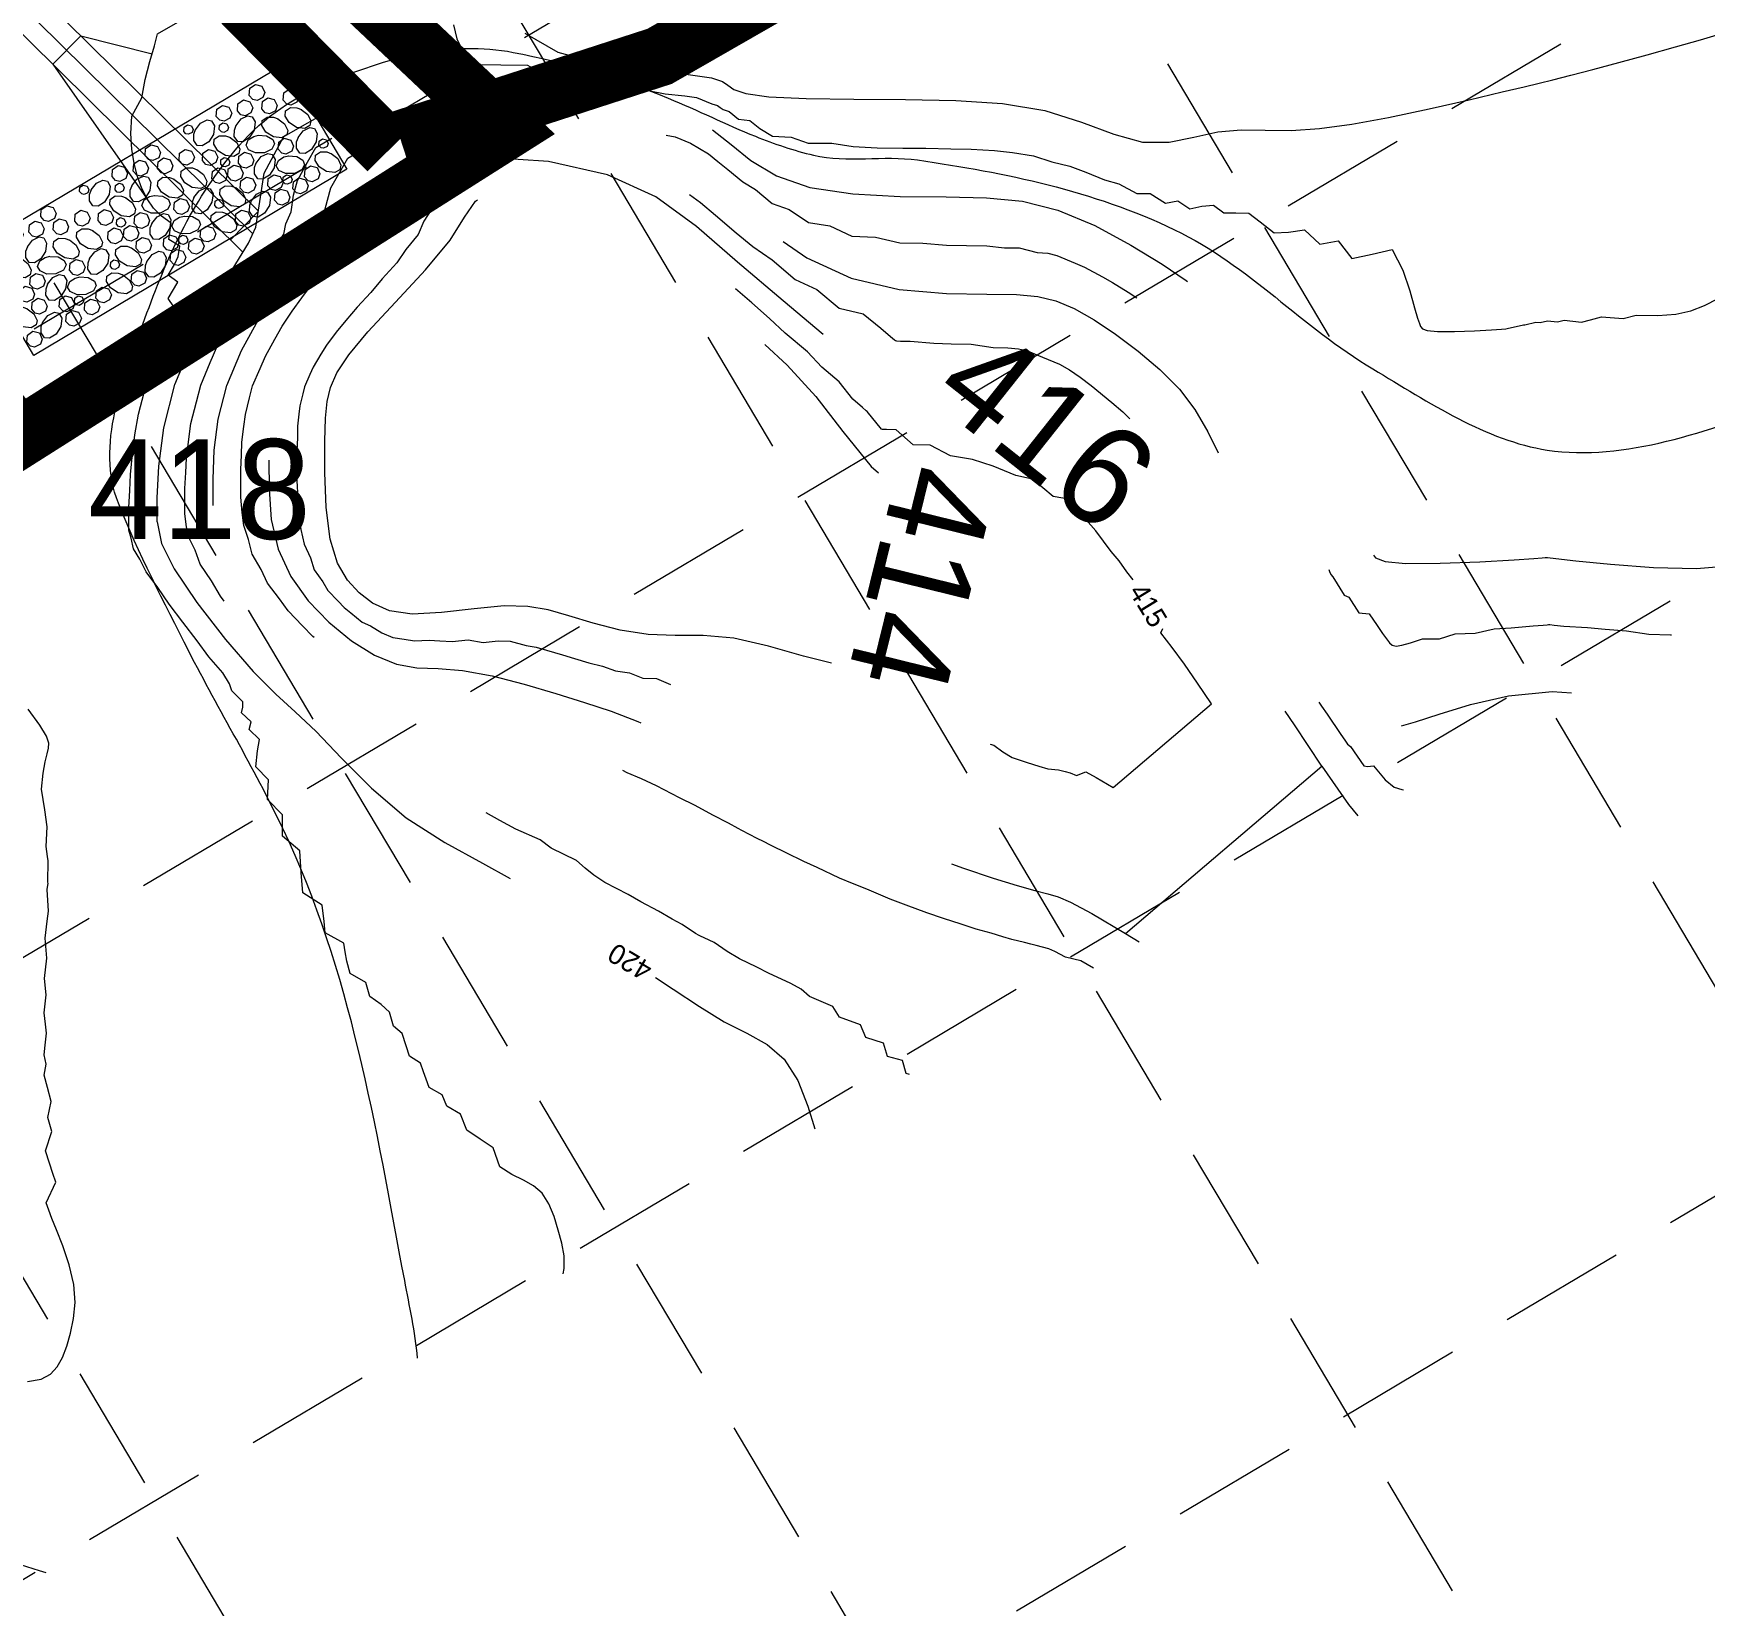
# Model space of a CAD drawing. Header units: inches. Extents: x 2527773 to 2531821, y 6906669 to 6910268.
# Drawn here: x 2529845.4 to 2530012.8, y 6907621.8 to 6907779.3 of the extents above; entities that cross this region are included whole.
import ezdxf
from ezdxf.enums import TextEntityAlignment as Align

# ---------------------------------------------------------------- set-up
doc = ezdxf.new("R2010")
doc.units = ezdxf.units.IN
doc.header["$MEASUREMENT"] = 0
for name, pattern in [('DASHED', [0.2286, 0.1524, -0.0762]), ('DGN Style 2', [85.538802, 51.323281, -34.215521]), ('DGN Style 7', [171.077604, 76.984922, -34.215521, 25.661641, -34.215521]), ('HIDDEN', [0.009525, 0.00635, -0.003175])]:
    doc.linetypes.add(name, pattern=pattern)
for name, color, linetype, lineweight in [('CE-GRADE-25128 - CE-GRAD-CHAN-FLOW', 93, 'Continuous', 30), ('CE-GRADE-25128 - CE-GRAD-CONT-MAJR-LINE', 1, 'Continuous', 80), ('CE-GRADE-25128 - CE-GRAD-CONT-MINR-LINE', 40, 'Continuous', 53), ('Level 55', 7, 'Continuous', 0), ('Level 8', 7, 'Continuous', 0), ('SV-topo-25128(old) - SV-TOPO-CONT-MAJR-LINE', 253, 'DGN Style 2', 0), ('SV-topo-25128(old) - SV-TOPO-CONT-MINR-LINE', 253, 'DGN Style 2', 0)]:
    doc.layers.add(name, color=color, linetype=linetype, lineweight=lineweight)
for name, color, linetype in [('GRID', 254, 'HIDDEN'), ('LIMITS OF DISTURBANCE', 1, 'HIDDEN'), ('SILT FENCE', 200, 'Continuous')]:
    doc.layers.add(name, color=color, linetype=linetype)
doc.styles.add('Style-WORKING', font='WORKING.shx')
doc.linetypes.add('GC 100 Yr Fp', pattern='A,1,-0.6,["100-YR FP",Style-WORKING,S=0.1,R=0,X=-0.4043,Y=-0.05],-0.6,4', length=6.2)

# ---------------------------------------------------------------- blocks, each defined once
blk = doc.blocks.new('GRAVEL_1')
at = {"color": 0, "linetype": 'ByBlock', "lineweight": -2, "flags": 128}
for points in [[(1.8288, 66.672), (3.2814, 68.7384), (5.5998, 68.8698), (7.2108, 67.1994), (6.9786, 64.8576), (5.5458, 63.666), (3.2562, 63.8316), (2.1798, 64.8774), (1.8306, 66.672)], [(22.4388, 64.4616), (24.8598, 67.905), (28.7226, 68.1264), (31.41, 65.34), (31.0212, 61.4376), (28.6344, 59.4522), (24.8184, 59.7294), (23.0238, 61.47), (22.4406, 64.4616)], [(45.0558, 64.9854), (47.475, 68.4288), (51.3396, 68.6484), (54.0252, 65.8638), (53.6364, 61.9614), (51.2496, 59.976), (47.4354, 60.2514), (45.639, 61.992), (45.0576, 64.9854)], [(8.1, 64.0206), (12.627, 65.8152), (16.7868, 65.457), (18.7632, 63.5778), (18.7002, 60.2028), (15.6996, 56.367), (11.0646, 54.0486), (6.6942, 53.973), (4.2354, 55.7208), (4.0014, 59.2002), (5.9976, 62.3142), (8.2836, 64.1376)], [(20.0144, 57.0616), (21.467, 59.1262), (23.7854, 59.2594), (25.3982, 57.5872), (25.1642, 55.2472), (23.7332, 54.0556), (21.4436, 54.2212), (20.3654, 55.2652), (20.0162, 57.0598)], [(34.5192, 60.86), (36.9384, 64.3034), (40.803, 64.523), (43.4904, 61.7384), (43.1016, 57.836), (40.7148, 55.8506), (36.8988, 56.126), (35.1042, 57.8666), (34.521, 60.86)], [(47.3328, 54.6786), (49.752, 58.122), (53.6166, 58.3416), (56.3022, 55.557), (55.9134, 51.6546), (53.5266, 49.6692), (49.7124, 49.9446), (47.9178, 51.6852), (47.3346, 54.6786)], [(2.3652, 46.7154), (4.7862, 50.1588), (8.649, 50.3784), (11.3364, 47.5938), (10.9476, 43.6914), (8.5608, 41.706), (4.7448, 41.9814), (2.9502, 43.7238), (2.367, 46.7154)], [(22.9704, 49.8854), (24.7668, 45.3584), (24.4068, 41.1986), (22.5276, 39.2204), (19.1526, 39.2852), (15.3186, 42.284), (13.0002, 46.9208), (12.9228, 51.2912), (14.6706, 53.75), (18.1518, 53.9822), (21.264, 51.9878), (23.0874, 49.7018)], [(29.497, 53.9612), (34.024, 55.7558), (38.1838, 55.3958), (40.1602, 53.5166), (40.0972, 50.1416), (37.0966, 46.3076), (32.4598, 43.9892), (28.0912, 43.9118), (25.6306, 45.6596), (25.3984, 49.1408), (27.3946, 52.253), (29.6806, 54.0764)], [(52.3692, 44.8704), (54.1638, 40.3434), (53.8038, 36.1836), (51.9246, 34.2072), (48.5496, 34.2702), (44.7156, 37.2708), (42.3972, 41.9076), (42.3198, 46.2762), (44.0676, 48.7368), (47.5488, 48.969), (50.661, 46.9746), (52.4844, 44.6886)], [(60.5646, 52.5708), (62.9838, 56.0124), (66.8484, 56.2338), (69.534, 53.4492), (69.1452, 49.5468), (66.7584, 47.5596), (62.9442, 47.8368), (61.1496, 49.5774), (60.5664, 52.569)], [(10.4144, 39.4616), (11.867, 41.5262), (14.1854, 41.6594), (15.7982, 39.9872), (15.5642, 37.6472), (14.1332, 36.4556), (11.8436, 36.6212), (10.7654, 37.6652), (10.4162, 39.4598)], [(37.6777, 42.5825), (41.683, 39.8098), (43.6899, 36.1504), (43.2236, 33.4621), (40.3805, 31.6424), (35.5245, 32.0113), (31.025, 34.5843), (28.5373, 38.1763), (28.6267, 41.1931), (31.3944, 43.3174), (35.0902, 43.3843), (37.8754, 42.4936)], [(66.717, 42.6744), (68.5116, 38.1474), (68.1534, 33.9876), (66.2742, 32.0112), (62.8992, 32.0742), (59.0634, 35.0748), (56.7468, 39.7116), (56.6694, 44.0802), (58.4172, 46.5408), (61.8966, 46.773), (65.0106, 44.7786), (66.834, 42.4926)], [(1.6884, 34.7616), (4.1076, 38.2032), (7.9722, 38.4246), (10.6578, 35.64), (10.269, 31.7358), (7.8822, 29.7504), (4.0662, 30.0276), (2.2716, 31.7682), (1.6902, 34.7598)], [(10.3142, 31.3434), (12.7352, 34.785), (16.598, 35.0064), (19.2854, 32.2218), (18.8966, 28.3176), (16.5098, 26.3322), (12.6938, 26.6094), (10.8992, 28.35), (10.316, 31.3416)], [(19.4848, 34.5536), (21.9058, 37.997), (25.7686, 38.2184), (28.456, 35.432), (28.0672, 31.5296), (25.6804, 29.5442), (21.8644, 29.8214), (20.0698, 31.562), (19.4866, 34.5536)], [(28.305, 29.322), (32.832, 31.1166), (36.9918, 30.7566), (38.9682, 28.8774), (38.9052, 25.5024), (35.9046, 21.6684), (31.2678, 19.35), (26.8992, 19.2726), (24.4386, 21.0204), (24.2064, 24.5016), (26.2026, 27.6138), (28.4868, 29.4372)], [(43.405, 29.637), (45.8242, 33.0804), (49.6888, 33.3), (52.3744, 30.5154), (51.9856, 26.613), (49.5988, 24.6276), (45.7846, 24.903), (43.99, 26.6436), (43.4068, 29.6352)], [(56.9, 29.6206), (61.427, 31.4152), (65.5868, 31.057), (67.5632, 29.1778), (67.5002, 25.8028), (64.4996, 21.967), (59.8646, 19.6486), (55.4942, 19.573), (53.0354, 21.3208), (52.8014, 24.8002), (54.7976, 27.9142), (57.0836, 29.7376)], [(10.9332, 23.202), (12.7296, 18.675), (12.3696, 14.5152), (10.4904, 12.5388), (7.1154, 12.6018), (3.2796, 15.6024), (0.963, 20.2374), (0.8856, 24.6078), (2.6334, 27.0666), (6.1146, 27.3006), (9.2268, 25.3044), (11.0502, 23.0184)], [(12.9906, 21.616), (15.4116, 25.0594), (19.2762, 25.279), (21.9618, 22.4944), (21.573, 18.592), (19.1862, 16.6066), (15.3702, 16.882), (13.5756, 18.6226), (12.9924, 21.616)], [(46.4777, 23.3825), (50.483, 20.6098), (52.4899, 16.9504), (52.0236, 14.2621), (49.1805, 12.4424), (44.3245, 12.8113), (39.825, 15.3843), (37.3373, 18.9763), (37.4267, 21.9931), (40.1944, 24.1174), (43.8902, 24.1843), (46.6754, 23.2936)], [(64.8144, 19.4616), (66.267, 21.5262), (68.5854, 21.6594), (70.1982, 19.9872), (69.9642, 17.6472), (68.5332, 16.4556), (66.2436, 16.6212), (65.1654, 17.6652), (64.8162, 19.4598)], [(0.7254, 6.7032), (3.1464, 10.1466), (7.011, 10.3662), (9.6966, 7.5816), (9.3078, 3.6792), (6.921, 1.6938), (3.105, 1.9692), (1.3104, 3.7098), (0.729, 6.7032)], [(14.6826, 12.0114), (19.2114, 13.806), (23.3694, 13.446), (25.3458, 11.5668), (25.2828, 8.1918), (22.2822, 4.3578), (17.6472, 2.0394), (13.2768, 1.962), (10.818, 3.7098), (10.584, 7.191), (12.5802, 10.3032), (14.8662, 12.1266)], [(27.3328, 14.6786), (29.752, 18.122), (33.6166, 18.3416), (36.3022, 15.557), (35.9134, 11.6546), (33.5266, 9.6692), (29.7124, 9.9446), (27.9178, 11.6852), (27.3346, 14.6786)], [(36.2288, 12.272), (37.6814, 14.3384), (39.9998, 14.4698), (41.6108, 12.7994), (41.3786, 10.4576), (39.9458, 9.266), (37.6562, 9.4316), (36.5798, 10.4774), (36.2306, 12.272)], [(48.2814, 8.0928), (50.7006, 11.5362), (54.5652, 11.7576), (57.2526, 8.9712), (56.8638, 5.0688), (54.4752, 3.0834), (50.661, 3.3606), (48.8664, 5.1012), (48.2832, 8.0928)], [(68.472, 11.781), (70.2684, 7.254), (69.9084, 3.0942), (68.0292, 1.1178), (64.6542, 1.1808), (60.8184, 4.1814), (58.5018, 8.8182), (58.4244, 13.1868), (60.1722, 15.6474), (63.6534, 15.8796), (66.7656, 13.8852), (68.589, 11.5992)], [(26.4078, 5.427), (28.8288, 8.8686), (32.6934, 9.09), (35.379, 6.3054), (34.9902, 2.4012), (32.6034, 0.4158), (28.7874, 0.693), (26.9928, 2.4336), (26.4114, 5.4252)], [(38.8944, 5.5692), (41.3154, 9.0108), (45.18, 9.2322), (47.8656, 6.4476), (47.4768, 2.5434), (45.09, 0.558), (41.274, 0.8352), (39.4794, 2.5758), (38.898, 5.5674)]]:
    blk.add_lwpolyline(points, dxfattribs=at)
blk = doc.blocks.new('A$C20855C6A')
at = {"layer": 'Level 55', "color": 1, "flags": 128}
blk.add_lwpolyline([(-6.27, 10.56), (25.09, 29.2), (31.36, 18.64), (0, 0)], close=True, dxfattribs=at)
at = {"layer": 'Level 55', "color": 1, "xscale": 0.1727999998967729, "yscale": 0.1727999998256564, "zscale": 0.0144, "rotation": 30.93680581491987}
for p in [(20.67, 12.39), (10.23, 6.36), (-0.22, 0.26)]:
    blk.add_blockref('GRAVEL_1', p, dxfattribs=at)

msp = doc.modelspace()

# ---------------------------------------------------------------- linework, layer by layer
at = {"layer": 'CE-GRADE-25128 - CE-GRAD-CHAN-FLOW', "color": 5, "linetype": 'DGN Style 7', "lineweight": 0}
msp.add_line((2529867.39, 6907759.22), (2529822.6, 6907803.44), dxfattribs=at)
at = {"layer": 'CE-GRADE-25128 - CE-GRAD-CHAN-FLOW', "color": 5, "lineweight": 0}
for p, q in [((2529867.96, 6907761.47), (2529824.21, 6907804.67)), ((2529866.41, 6907757.37), (2529821, 6907802.22))]:
    msp.add_line(p, q, dxfattribs=at)
at = {"layer": 'CE-GRADE-25128 - CE-GRAD-CONT-MAJR-LINE', "color": 35, "linetype": 'Continuous', "lineweight": 0}
msp.add_line((2529867.96, 6907761.47), (2529865.15, 6907758.62), dxfattribs=at)
at = {"layer": 'CE-GRADE-25128 - CE-GRAD-CONT-MINR-LINE', "color": 35, "linetype": 'Continuous', "lineweight": 0}
for p, q in [((2529850.17, 6907779.04), (2529847.36, 6907776.19)), ((2529850.17, 6907779.04), (2529857.31, 6907777.25)), ((2529847.36, 6907776.19), (2529856.76, 6907762.8))]:
    msp.add_line(p, q, dxfattribs=at)
at = {"layer": 'GRID', "color": 252, "linetype": 'HIDDEN', "lineweight": 0, "ltscale": 2000}
for p, q in [((2529093.32, 6909234.01), (2530050.43, 6907622.29)), ((2529047.28, 6909206.66), (2530004.39, 6907594.94)), ((2529001.24, 6909179.32), (2529958.35, 6907567.6)), ((2528955.19, 6909151.98), (2529912.3, 6907540.26)), ((2528698.92, 6907068.82), (2531553.61, 6908764.06)), ((2528726.27, 6907022.78), (2531580.95, 6908718.02)), ((2528753.61, 6906976.74), (2531608.3, 6908671.98)), ((2528780.95, 6906930.69), (2531635.64, 6908625.93))]:
    msp.add_line(p, q, dxfattribs=at)
at = {"layer": 'Level 8', "color": 192, "linetype": 'GC 100 Yr Fp', "lineweight": 0, "ltscale": 200}
for points in [[(2529874.59, 6907774.19), (2529880.8, 6907776.94), (2529887.32, 6907778.58), (2529893.48, 6907777.39)], [(2529893.48, 6907777.39), (2529898.68, 6907776.38), (2529903.92, 6907774.86), (2529908.99, 6907772.81)], [(2529865.48, 6907767.42), (2529868.07, 6907770.55), (2529870.91, 6907772.57), (2529874.59, 6907774.19)], [(2529908.99, 6907772.81), (2529911.98, 6907771.6), (2529914.77, 6907770.17), (2529917.74, 6907768.98)], [(2529917.74, 6907768.98), (2529919.65, 6907768.22), (2529921.57, 6907767.56), (2529923.57, 6907767.09)], [(2529856.59, 6907750.72), (2529858.79, 6907756.81), (2529861.17, 6907762.22), (2529865.48, 6907767.42)], [(2529923.57, 6907767.09), (2529926.96, 6907766.29), (2529930.54, 6907767.11), (2529933.99, 6907766.61)], [(2529933.99, 6907766.61), (2529942.79, 6907765.32), (2529951.51, 6907763.58), (2529959.73, 6907759.62)], [(2529959.73, 6907759.62), (2529967.21, 6907756.03), (2529972.49, 6907749.91), (2529979.59, 6907745.69)], [(2529853.93, 6907732.25), (2529851.64, 6907737.95), (2529854.41, 6907744.72), (2529856.59, 6907750.72)], [(2529979.59, 6907745.69), (2529985.22, 6907742.32), (2529990.95, 6907738.5), (2529997.07, 6907737.56)], [(2529997.07, 6907737.56), (2530004.8, 6907736.38), (2530013.21, 6907739.51), (2530020.97, 6907742.29)], [(2529860.98, 6907717.42), (2529858.47, 6907722.31), (2529855.94, 6907727.24), (2529853.93, 6907732.25)], [(2529870.4, 6907699.66), (2529867.48, 6907705.78), (2529864.05, 6907711.44), (2529860.98, 6907717.42)], [(2529882.61, 6907654.39), (2529879.72, 6907669.78), (2529877.23, 6907685.38), (2529870.4, 6907699.66)], [(2529883.89, 6907646.63), (2529883.67, 6907649.23), (2529883.09, 6907651.86), (2529882.61, 6907654.39)], [(2529827.9, 6907624.24), (2529833.1, 6907628.92), (2529839.75, 6907627.39), (2529846.65, 6907625.16)]]:
    msp.add_open_spline(points, degree=3, dxfattribs=at)
at = {"layer": 'LIMITS OF DISTURBANCE', "linetype": 'DASHED', "lineweight": 0, "ltscale": 200, "const_width": 6}
msp.add_lwpolyline([(2528332.36, 6908651.37), (2528888.03, 6907674.77), (2529627.31, 6908111.38), (2529767.82, 6907853.31), (2529803.13, 6907790.91), (2529843.97, 6907738.74), (2529892.79, 6907769.68), (2529843.96, 6907815.74), (2529662.39, 6908147.63), (2529567.23, 6908242.62), (2530796.16, 6908963.31), (2530836.37, 6908955.22), (2530841.61, 6908987.33), (2530829.91, 6909020.6), (2530361.77, 6909809.42, 0.353669), (2530319.01, 6909816.02), (2528338.87, 6908654.84)], format="xyb", close=True, dxfattribs=at)
at = {"layer": 'SILT FENCE', "linetype": 'Continuous', "lineweight": 0, "const_width": 6}
for points in [[(2529882.22, 6907768.58), (2529908.15, 6907776.99), (2530566.24, 6908154.51), (2530589.62, 6908116.25), (2530949.89, 6908333.06)], [(2528893.38, 6907685.5), (2529659.41, 6908138.58), (2529838.5, 6907810.65), (2529881.01, 6907767.58)]]:
    msp.add_lwpolyline(points, dxfattribs=at)
at = {"layer": 'SV-topo-25128(old) - SV-TOPO-CONT-MAJR-LINE', "color": 5, "lineweight": 0, "flags": 128}
for points in [[(2529857.8, 6907730.36), (2529857.8, 6907732.77), (2529857.97, 6907735.94), (2529858.47, 6907739.79), (2529859.6, 6907744.12), (2529861.49, 6907748.66), (2529863.71, 6907752.88), (2529865.69, 6907756.2), (2529866.98, 6907758.29), (2529867.69, 6907759.89), (2529868.05, 6907762.01), (2529868.53, 6907765.3), (2529870.5, 6907768.95), (2529875.54, 6907771.83), (2529884.5, 6907773.05), (2529895.15, 6907772.92), (2529904.51, 6907772.05), (2529910.35, 6907770.92), (2529913.44, 6907769.64), (2529915.32, 6907768.17), (2529917.3, 6907766.57), (2529919.84, 6907765.04), (2529923.2, 6907763.86), (2529927.49, 6907763.21), (2529932.25, 6907762.97), (2529936.86, 6907762.91), (2529940.88, 6907762.83), (2529944.49, 6907762.48), (2529948.04, 6907761.59), (2529951.75, 6907760.04), (2529955.36, 6907758.09), (2529958.49, 6907756.17), (2529960.89, 6907754.55), (2529962.95, 6907753.03), (2529965.21, 6907751.28), (2529968.02, 6907749.02), (2529971.06, 6907746.16), (2529973.83, 6907742.62), (2529975.91, 6907738.49), (2529977.35, 6907734.38), (2529978.29, 6907731.01), (2529978.88, 6907728.92), (2529979.25, 6907727.83), (2529979.51, 6907727.24), (2529979.87, 6907726.78), (2529980.81, 6907726.4), (2529982.87, 6907726.2), (2529986.32, 6907726.22), (2529990.32, 6907726.37), (2529993.74, 6907726.56), (2529995.73, 6907726.69), (2529996.57, 6907726.77), (2529996.84, 6907726.8), (2529997.1, 6907726.79), (2529997.93, 6907726.7), (2529999.92, 6907726.48), (2530003.39, 6907726.13), (2530007.71, 6907725.8), (2530012.02, 6907725.7), (2530015.63, 6907725.99), (2530018.65, 6907726.68), (2530021.39, 6907727.75), (2530024.1, 6907729.13), (2530026.7, 6907730.54), (2530029.07, 6907731.64), (2530031.16, 6907732.22), (2530032.8, 6907732.46)], [(2529955.59, 6907724.55), (2529954.96, 6907725.37), (2529954.18, 6907726.47), (2529953.37, 6907727.4), (2529951.86, 6907729.46), (2529951.35, 6907730.04), (2529951.09, 6907730.33), (2529950.95, 6907730.45), (2529949.19, 6907732.57), (2529949.01, 6907732.64), (2529948.55, 6907732.73), (2529947.56, 6907732.92), (2529945.51, 6907734.63), (2529943.82, 6907735.01), (2529941.55, 6907735.95), (2529939.48, 6907736.62), (2529937.29, 6907736.97), (2529935.26, 6907738.04), (2529933.54, 6907738.09), (2529931.85, 6907739.6), (2529930.88, 6907739.61), (2529930.48, 6907739.63), (2529930.37, 6907739.66), (2529928.95, 6907741.41), (2529928.85, 6907741.5), (2529928.46, 6907741.83), (2529927.49, 6907742.65), (2529926.14, 6907744.4), (2529924.38, 6907745.85), (2529922.95, 6907747.41), (2529920.72, 6907749.27), (2529919.14, 6907750.74), (2529917.4, 6907752.3), (2529915.12, 6907754.25), (2529913.21, 6907755.98), (2529911.16, 6907757.75), (2529909.12, 6907759.45), (2529907.07, 6907760.93), (2529904.95, 6907762.29), (2529902.54, 6907763.4), (2529900.43, 6907764.18), (2529897.46, 6907764.85), (2529895.58, 6907765.1), (2529892.55, 6907765.3), (2529891.13, 6907765.14), (2529890.32, 6907764.67), (2529887.89, 6907764.36), (2529887.34, 6907763.56), (2529885.95, 6907762.77), (2529885.26, 6907761.62), (2529884.53, 6907760.47), (2529883.96, 6907759.15), (2529882.73, 6907757.66), (2529881.84, 6907756.31), (2529880.34, 6907754.7), (2529879.23, 6907753.35), (2529877.85, 6907751.87), (2529876.71, 6907750.54), (2529875.75, 6907749.38), (2529874.78, 6907748.05), (2529874.2, 6907747.16), (2529873.44, 6907745.86), (2529873.11, 6907745.13), (2529872.57, 6907743.88), (2529872.4, 6907743.18), (2529872.1, 6907741.99), (2529872.02, 6907741.15), (2529871.88, 6907739.95), (2529871.86, 6907738.79), (2529871.81, 6907737.49)], [(2529871.81, 6907737.49), (2529871.81, 6907735.92), (2529871.82, 6907734.48), (2529871.89, 6907732.74), (2529872, 6907731.21), (2529872.2, 6907729.62), (2529872.54, 6907728.13), (2529873.17, 6907726.77), (2529873.53, 6907725.58), (2529874.4, 6907724.36), (2529874.9, 6907723.5), (2529875.94, 6907722.42), (2529876.54, 6907721.79), (2529877.21, 6907721.26), (2529878.34, 6907720.34), (2529879.18, 6907719.97), (2529880.32, 6907719.25), (2529881.43, 6907718.79), (2529882.56, 6907718.62), (2529883.59, 6907718.45), (2529885.07, 6907718.52), (2529886.13, 6907718.47), (2529887.35, 6907718.38), (2529888.98, 6907718.57), (2529890.46, 6907718.3), (2529891.97, 6907718.44), (2529893.16, 6907718.42), (2529894.77, 6907718), (2529895.79, 6907717.83), (2529896.82, 6907717.53), (2529898.41, 6907717.07), (2529899.63, 6907716.7), (2529901.06, 6907716.25), (2529902.41, 6907715.91), (2529903.74, 6907715.46), (2529905.14, 6907715.24), (2529906.48, 6907714.73), (2529907.84, 6907714.69), (2529909.26, 6907714.08), (2529910.66, 6907714.08), (2529912.16, 6907713.38), (2529913.7, 6907713.24), (2529915.44, 6907712.84), (2529916.99, 6907712.07), (2529918.74, 6907711.56), (2529920.3, 6907710.75), (2529921.86, 6907710.36), (2529923.39, 6907709.56), (2529924.83, 6907708.83), (2529926.04, 6907708.73), (2529927.36, 6907708.11), (2529928.43, 6907708.35), (2529929.74, 6907707.79), (2529931.15, 6907707.23), (2529932.38, 6907707.77), (2529933.99, 6907707.17), (2529935.56, 6907707.94), (2529937.21, 6907707.36), (2529938.92, 6907708.06), (2529940.46, 6907708.36), (2529941.62, 6907708.01), (2529942.54, 6907707.34), (2529943.46, 6907706.77), (2529944.95, 6907706.27), (2529946.14, 6907705.9), (2529947.04, 6907705.65), (2529948.11, 6907705.54), (2529948.76, 6907705.38), (2529949.27, 6907705.24), (2529949.9, 6907704.97), (2529950.83, 6907705.33), (2529951.89, 6907704.76), (2529953.57, 6907703.77), (2529963.42, 6907712.15), (2529962.04, 6907714.21), (2529960.73, 6907716.11), (2529959.5, 6907717.79), (2529958.34, 6907719.27), (2529958.57, 6907719.68)], [(2529857.8, 6907730.36), (2529858.25, 6907728.2), (2529859.51, 6907725.65), (2529861.79, 6907722.28), (2529864.65, 6907718.6), (2529867.43, 6907715.38), (2529869.69, 6907713.11), (2529871.65, 6907711.35), (2529873.73, 6907709.39), (2529876.26, 6907706.74), (2529879.28, 6907703.69), (2529882.77, 6907700.74), (2529886.63, 6907698.25), (2529890.4, 6907696.19), (2529893.58, 6907694.42), (2529895.83, 6907692.8), (2529897.53, 6907691.28), (2529899.27, 6907689.83), (2529901.47, 6907688.41), (2529902.57, 6907687.78)], [(2529907.74, 6907684.74), (2529909.52, 6907683.58), (2529912.13, 6907681.83), (2529914.6, 6907680.31), (2529916.89, 6907679.15), (2529918.93, 6907678.03), (2529920.64, 6907676.56), (2529921.98, 6907674.43), (2529923.01, 6907671.86), (2529923.71, 6907669.58)]]:
    msp.add_lwpolyline(points, dxfattribs=at)
at = {"layer": 'SV-topo-25128(old) - SV-TOPO-CONT-MINR-LINE', "color": 35, "lineweight": 0}
for p, q in [((2529857.85, 6907779.24), (2529860.37, 6907780.68)), ((2529887.5, 6907780.13), (2529887.83, 6907778.76)), ((2529857.54, 6907778.03), (2529857.85, 6907779.24)), ((2529887.83, 6907778.76), (2529888.48, 6907777.4)), ((2529894.65, 6907779.32), (2529897.94, 6907777.42)), ((2530009.91, 6907777.93), (2530012.41, 6907778.65)), ((2530012.41, 6907778.65), (2530014.42, 6907779.25)), ((2529857.09, 6907776.47), (2529857.54, 6907778.03)), ((2529888.48, 6907777.4), (2529889.57, 6907776.18)), ((2529897.94, 6907777.42), (2529902.37, 6907776.22)), ((2530004.24, 6907776.36), (2530007.08, 6907777.14)), ((2530007.08, 6907777.14), (2530009.91, 6907777.93)), ((2529856.62, 6907774.67), (2529857.09, 6907776.47)), ((2529889.57, 6907776.18), (2529894.9, 6907776.12)), ((2529894.9, 6907776.12), (2529896.54, 6907775.17)), ((2529896.54, 6907775.17), (2529898.76, 6907774.57)), ((2529902.37, 6907776.22), (2529907.08, 6907775.57)), ((2529907.08, 6907775.57), (2529911, 6907775.18)), ((2529911, 6907775.18), (2529913.33, 6907774.83)), ((2529913.33, 6907774.83), (2529914.44, 6907774.48)), ((2529997.63, 6907774.64), (2529999.42, 6907775.09)), ((2529999.42, 6907775.09), (2530001.64, 6907775.67)), ((2530001.64, 6907775.67), (2530004.24, 6907776.36)), ((2529856.27, 6907772.82), (2529856.62, 6907774.67)), ((2529898.76, 6907774.57), (2529903.44, 6907774.13)), ((2529903.44, 6907774.13), (2529905.79, 6907773.81)), ((2529905.79, 6907773.81), (2529908.71, 6907773.24)), ((2529908.71, 6907773.24), (2529910.67, 6907773.05)), ((2529914.44, 6907774.48), (2529914.98, 6907774.09)), ((2529914.98, 6907774.09), (2529915.58, 6907773.66)), ((2529915.58, 6907773.66), (2529916.77, 6907773.26)), ((2529916.77, 6907773.26), (2529919.09, 6907772.94)), ((2529989.25, 6907772.64), (2529992.56, 6907773.42)), ((2529992.56, 6907773.42), (2529994.75, 6907773.94)), ((2529994.75, 6907773.94), (2529996.24, 6907774.3)), ((2529996.24, 6907774.3), (2529997.63, 6907774.64)), ((2529855.28, 6907770.99), (2529856.27, 6907772.82)), ((2529910.67, 6907773.05), (2529911.84, 6907772.87)), ((2529911.84, 6907772.87), (2529913.38, 6907772.23)), ((2529913.38, 6907772.23), (2529913.94, 6907772.06)), ((2529913.94, 6907772.06), (2529914.21, 6907771.86)), ((2529914.21, 6907771.86), (2529914.51, 6907771.65)), ((2529914.51, 6907771.65), (2529915.1, 6907771.45)), ((2529919.09, 6907772.94), (2529922.84, 6907772.77)), ((2529922.84, 6907772.77), (2529927.61, 6907772.7)), ((2529927.61, 6907772.7), (2529932.78, 6907772.66)), ((2529932.78, 6907772.66), (2529937.81, 6907772.57)), ((2529937.81, 6907772.57), (2529942.5, 6907772.27)), ((2529942.5, 6907772.27), (2529946.73, 6907771.57)), ((2529946.73, 6907771.57), (2529950.42, 6907770.41)), ((2529981.16, 6907770.85), (2529985.25, 6907771.72)), ((2529985.25, 6907771.72), (2529989.25, 6907772.64)), ((2529855.17, 6907769.27), (2529855.28, 6907770.99)), ((2529915.1, 6907771.45), (2529916.04, 6907770.71)), ((2529916.04, 6907770.71), (2529917.2, 6907770.55)), ((2529917.2, 6907770.55), (2529918.19, 6907769.75)), ((2529950.42, 6907770.41), (2529953.65, 6907769.18)), ((2529974.26, 6907769.77), (2529977.49, 6907770.19)), ((2529977.49, 6907770.19), (2529981.16, 6907770.85)), ((2529855.27, 6907767.69), (2529855.17, 6907769.27)), ((2529918.19, 6907769.75), (2529919.46, 6907768.99)), ((2529919.46, 6907768.99), (2529921.34, 6907768.9)), ((2529921.34, 6907768.9), (2529923.02, 6907768.31)), ((2529923.02, 6907768.31), (2529925.4, 6907768.28)), ((2529925.4, 6907768.28), (2529927.55, 6907767.95)), ((2529953.65, 6907769.18), (2529956.53, 6907768.39)), ((2529956.53, 6907768.39), (2529959.18, 6907768.4)), ((2529959.18, 6907768.4), (2529961.66, 6907768.9)), ((2529961.66, 6907768.9), (2529964.05, 6907769.42)), ((2529964.05, 6907769.42), (2529966.4, 6907769.62)), ((2529966.4, 6907769.62), (2529968.81, 6907769.6)), ((2529968.81, 6907769.6), (2529971.4, 6907769.58)), ((2529971.4, 6907769.58), (2529974.26, 6907769.77)), ((2529855.51, 6907766.25), (2529855.27, 6907767.69)), ((2529927.55, 6907767.95), (2529929.93, 6907767.83)), ((2529929.93, 6907767.83), (2529932.51, 6907767.81)), ((2529932.51, 6907767.81), (2529934.82, 6907767.78)), ((2529934.82, 6907767.78), (2529937.33, 6907767.74)), ((2529937.33, 6907767.74), (2529939.34, 6907767.7)), ((2529939.34, 6907767.7), (2529941.69, 6907767.55)), ((2529941.69, 6907767.55), (2529943.49, 6907767.37)), ((2529943.49, 6907767.37), (2529945.61, 6907767.02)), ((2529945.61, 6907767.02), (2529947.45, 6907766.44)), ((2529947.45, 6907766.44), (2529949.23, 6907766)), ((2529855.84, 6907764.94), (2529855.51, 6907766.25)), ((2529856.27, 6907763.76), (2529855.84, 6907764.94)), ((2529949.23, 6907766), (2529950.84, 6907765.38)), ((2529950.84, 6907765.38), (2529952.7, 6907764.61)), ((2529856.8, 6907762.71), (2529856.27, 6907763.76)), ((2529952.7, 6907764.61), (2529954.14, 6907764.21)), ((2529954.14, 6907764.21), (2529955.94, 6907763.24)), ((2529955.94, 6907763.24), (2529957.27, 6907763.24)), ((2529957.27, 6907763.24), (2529958.83, 6907762.28)), ((2529857.46, 6907761.8), (2529856.8, 6907762.71)), ((2529858.26, 6907761), (2529857.46, 6907761.8)), ((2529958.83, 6907762.28), (2529960.07, 6907762.53)), ((2529960.07, 6907762.53), (2529961.27, 6907761.72)), ((2529961.27, 6907761.72), (2529962.47, 6907761.98)), ((2529962.47, 6907761.98), (2529963.64, 6907762.08)), ((2529963.64, 6907762.08), (2529964.67, 6907761.32)), ((2529859.23, 6907760.29), (2529858.26, 6907761)), ((2529858.99, 6907758.65), (2529859.23, 6907760.29)), ((2529964.67, 6907761.32), (2529965.88, 6907761.31)), ((2529965.88, 6907761.31), (2529967.17, 6907761.3)), ((2529967.17, 6907761.3), (2529968.3, 6907760.43)), ((2529968.3, 6907760.43), (2529969.71, 6907759.3)), ((2529860.09, 6907757.99), (2529858.99, 6907758.65)), ((2529969.71, 6907759.3), (2529971.14, 6907759.39)), ((2529971.14, 6907759.39), (2529972.75, 6907759.6)), ((2529972.75, 6907759.6), (2529974.27, 6907758.17)), ((2529974.27, 6907758.17), (2529976.11, 6907758.5)), ((2529976.11, 6907758.5), (2529977.49, 6907756.73)), ((2529859.55, 6907756.13), (2529859.91, 6907756.93)), ((2529859.91, 6907756.93), (2529860.09, 6907757.99)), ((2529977.49, 6907756.73), (2529979.54, 6907757.17)), ((2529979.54, 6907757.17), (2529981.54, 6907757.63)), ((2529981.54, 6907757.63), (2529982.58, 6907755.56)), ((2529858.91, 6907755.08), (2529859.55, 6907756.13)), ((2529859.9, 6907754.39), (2529858.91, 6907755.08)), ((2529982.58, 6907755.56), (2529983.3, 6907753.51)), ((2529858.91, 6907752.73), (2529859.9, 6907754.39)), ((2529983.3, 6907753.51), (2529983.77, 6907751.82)), ((2529858.39, 6907749.78), (2529859.5, 6907751.89)), ((2529859.5, 6907751.89), (2529858.91, 6907752.73)), ((2529983.77, 6907751.82), (2529984.06, 6907750.78)), ((2530009.93, 6907751.17), (2530011.44, 6907751.52)), ((2530011.44, 6907751.52), (2530012.81, 6907752.05)), ((2530012.81, 6907752.05), (2530014.17, 6907752.74)), ((2529858.37, 6907748.7), (2529858.39, 6907749.78)), ((2529984.06, 6907750.78), (2529984.25, 6907750.23)), ((2529984.25, 6907750.23), (2529984.38, 6907749.94)), ((2529984.38, 6907749.94), (2529984.56, 6907749.71)), ((2529984.56, 6907749.71), (2529985.03, 6907749.52)), ((2529992.49, 6907749.66), (2529992.91, 6907749.7)), ((2529992.91, 6907749.7), (2529993.04, 6907749.72)), ((2529993.04, 6907749.72), (2529994.7, 6907750.11)), ((2529994.7, 6907750.11), (2529994.83, 6907750.1)), ((2529994.83, 6907750.1), (2529995.92, 6907750.36)), ((2529995.92, 6907750.36), (2529996.34, 6907750.32)), ((2529996.34, 6907750.32), (2529997.08, 6907750.5)), ((2529997.08, 6907750.5), (2529998.08, 6907750.39)), ((2529998.08, 6907750.39), (2529998.77, 6907750.56)), ((2529998.77, 6907750.56), (2530000.51, 6907750.38)), ((2530000.51, 6907750.38), (2530001.4, 6907750.61)), ((2530001.4, 6907750.61), (2530002.51, 6907750.9)), ((2530002.51, 6907750.9), (2530004.67, 6907750.73)), ((2530004.67, 6907750.73), (2530005.97, 6907751.08)), ((2530005.97, 6907751.08), (2530008.13, 6907751.03)), ((2530008.13, 6907751.03), (2530009.93, 6907751.17)), ((2529857.42, 6907746.43), (2529858.37, 6907748.7)), ((2529985.03, 6907749.52), (2529986.06, 6907749.42)), ((2529986.06, 6907749.42), (2529987.78, 6907749.43)), ((2529987.78, 6907749.43), (2529989.78, 6907749.5)), ((2529989.78, 6907749.5), (2529991.49, 6907749.6)), ((2529991.49, 6907749.6), (2529992.49, 6907749.66)), ((2529857.01, 6907745.05), (2529857.42, 6907746.43)), ((2529856.5, 6907743.32), (2529857.01, 6907745.05)), ((2529855.94, 6907741.15), (2529856.5, 6907743.32)), ((2529855.59, 6907739.09), (2529855.94, 6907741.15)), ((2529855.34, 6907737.17), (2529855.59, 6907739.09)), ((2529855.16, 6907735.1), (2529855.34, 6907737.17)), ((2529855.08, 6907733.52), (2529855.16, 6907735.1)), ((2529854.99, 6907731.82), (2529855.08, 6907733.52)), ((2529854.99, 6907730.62), (2529854.99, 6907731.82)), ((2529854.99, 6907729.54), (2529854.99, 6907730.62)), ((2529855.22, 6907728.74), (2529854.99, 6907729.54)), ((2529855.44, 6907727.66), (2529855.22, 6907728.74)), ((2529856.09, 6907726.65), (2529855.44, 6907727.66)), ((2529856.72, 6907725.37), (2529856.09, 6907726.65)), ((2529857.88, 6907723.81), (2529856.72, 6907725.37)), ((2529859.02, 6907722.13), (2529857.88, 6907723.81)), ((2529860.4, 6907720.31), (2529859.02, 6907722.13)), ((2529861.83, 6907718.47), (2529860.4, 6907720.31)), ((2529863, 6907716.85), (2529861.83, 6907718.47)), ((2529864.39, 6907715.24), (2529863, 6907716.85)), ((2529865.06, 6907714.15), (2529864.39, 6907715.24)), ((2529865.28, 6907713.46), (2529865.06, 6907714.15)), ((2529866.41, 6907712.33), (2529865.28, 6907713.46)), ((2529846.07, 6907710), (2529844.9, 6907711.62)), ((2529866.25, 6907711.24), (2529866.39, 6907711.81)), ((2529867.23, 6907710.36), (2529866.25, 6907711.24)), ((2529866.39, 6907711.81), (2529866.41, 6907712.33)), ((2529846.74, 6907708.91), (2529846.07, 6907710)), ((2529867.04, 6907709.57), (2529867.23, 6907710.36)), ((2529868.08, 6907708.59), (2529867.04, 6907709.57)), ((2529846.96, 6907708.22), (2529846.74, 6907708.91)), ((2529846.94, 6907707.7), (2529846.96, 6907708.22)), ((2529867.88, 6907707.44), (2529868.08, 6907708.59)), ((2529846.41, 6907705.2), (2529846.61, 6907706.35)), ((2529846.61, 6907706.35), (2529846.8, 6907707.13)), ((2529846.8, 6907707.13), (2529846.94, 6907707.7)), ((2529867.71, 6907705.84), (2529867.88, 6907707.44)), ((2529846.24, 6907703.6), (2529846.41, 6907705.2)), ((2529868.98, 6907704.52), (2529867.71, 6907705.84)), ((2529868.87, 6907702.56), (2529868.98, 6907704.52)), ((2529846.55, 6907701.54), (2529846.24, 6907703.6)), ((2529846.8, 6907699.82), (2529846.55, 6907701.54)), ((2529870.38, 6907701.04), (2529868.87, 6907702.56)), ((2529846.69, 6907697.86), (2529846.8, 6907699.82)), ((2529870.37, 6907698.89), (2529870.38, 6907701.04)), ((2529846.83, 6907696.87), (2529846.69, 6907697.86)), ((2529872.12, 6907697.42), (2529870.37, 6907698.89)), ((2529846.89, 6907696.44), (2529846.83, 6907696.87)), ((2529846.88, 6907694.3), (2529846.89, 6907696.44)), ((2529872.24, 6907695.24), (2529872.12, 6907697.42)), ((2529872.42, 6907693.23), (2529872.24, 6907695.24)), ((2529846.81, 6907693.56), (2529846.87, 6907694)), ((2529846.93, 6907691.38), (2529846.81, 6907693.56)), ((2529846.87, 6907694), (2529846.89, 6907694.15)), ((2529846.89, 6907694.15), (2529846.88, 6907694.3)), ((2529874.35, 6907691.98), (2529872.42, 6907693.23)), ((2529846.8, 6907690.39), (2529846.93, 6907691.38)), ((2529874.53, 6907690.35), (2529874.35, 6907691.98)), ((2529846.59, 6907688.68), (2529846.8, 6907690.39)), ((2529874.65, 6907689.21), (2529874.53, 6907690.35)), ((2529846.77, 6907686.67), (2529846.59, 6907688.68)), ((2529876.53, 6907688.18), (2529874.65, 6907689.21)), ((2529876.64, 6907687.31), (2529876.53, 6907688.18)), ((2529846.52, 6907684.64), (2529846.77, 6907686.67)), ((2529876.83, 6907686.37), (2529876.64, 6907687.31)), ((2529877.14, 6907685.14), (2529876.83, 6907686.37)), ((2529846.7, 6907683.01), (2529846.52, 6907684.64)), ((2529878.73, 6907684.25), (2529877.14, 6907685.14)), ((2529846.5, 6907681.19), (2529846.7, 6907683.01)), ((2529879.12, 6907682.84), (2529878.73, 6907684.25)), ((2529880.24, 6907682.03), (2529879.12, 6907682.84)), ((2529846.62, 6907680.06), (2529846.5, 6907681.19)), ((2529881.09, 6907681.27), (2529880.24, 6907682.03)), ((2529881.5, 6907679.86), (2529881.09, 6907681.27)), ((2529846.73, 6907679.18), (2529846.62, 6907680.06)), ((2529882.37, 6907679.14), (2529881.5, 6907679.86)), ((2529846.5, 6907677.01), (2529846.61, 6907677.95)), ((2529846.61, 6907677.95), (2529846.73, 6907679.18)), ((2529882.75, 6907677.9), (2529882.37, 6907679.14)), ((2529883.09, 6907676.87), (2529882.75, 6907677.9)), ((2529846.69, 6907676.07), (2529846.5, 6907677.01)), ((2529846.51, 6907674.97), (2529846.69, 6907676.07)), ((2529884.19, 6907676.16), (2529883.09, 6907676.87)), ((2529884.49, 6907675.29), (2529884.19, 6907676.16)), ((2529846.82, 6907673.74), (2529846.51, 6907674.97)), ((2529884.76, 6907674.55), (2529884.49, 6907675.29)), ((2529885.07, 6907673.72), (2529884.76, 6907674.55)), ((2529847.21, 6907672.32), (2529846.82, 6907673.74)), ((2529886.37, 6907672.99), (2529885.07, 6907673.72)), ((2529886.82, 6907671.85), (2529886.37, 6907672.99)), ((2529846.85, 6907670.73), (2529847.21, 6907672.32)), ((2529888.19, 6907671.05), (2529886.82, 6907671.85)), ((2529888.82, 6907669.44), (2529888.19, 6907671.05)), ((2529847.26, 6907669.32), (2529846.85, 6907670.73)), ((2529890.17, 6907668.56), (2529888.82, 6907669.44)), ((2529846.64, 6907667.37), (2529847.26, 6907669.32)), ((2529891.48, 6907667.69), (2529890.17, 6907668.56)), ((2529892.13, 6907665.78), (2529891.48, 6907667.69)), ((2529847.02, 6907666.13), (2529846.64, 6907667.37)), ((2529847.36, 6907665.1), (2529847.02, 6907666.13)), ((2529847.66, 6907664.23), (2529847.36, 6907665.1)), ((2529893.36, 6907665.02), (2529892.13, 6907665.78)), ((2529894.51, 6907664.44), (2529893.36, 6907665.02)), ((2529895.53, 6907663.88), (2529894.51, 6907664.44)), ((2529846.69, 6907662.19), (2529847.66, 6907664.23)), ((2529896.38, 6907663.14), (2529895.53, 6907663.88)), ((2529897.05, 6907662.08), (2529896.38, 6907663.14)), ((2529846.96, 6907661.44), (2529846.69, 6907662.19)), ((2529847.28, 6907660.62), (2529846.96, 6907661.44)), ((2529897.57, 6907660.79), (2529897.05, 6907662.08)), ((2529847.73, 6907659.48), (2529847.28, 6907660.62)), ((2529848.35, 6907657.87), (2529847.73, 6907659.48)), ((2529897.99, 6907659.44), (2529897.57, 6907660.79)), ((2529898.35, 6907658.14), (2529897.99, 6907659.44)), ((2529849, 6907655.96), (2529848.35, 6907657.87)), ((2529898.58, 6907656.88), (2529898.35, 6907658.14)), ((2529849.46, 6907654.01), (2529849, 6907655.96)), ((2529898.6, 6907655.59), (2529898.58, 6907656.88)), ((2529898.5, 6907655.05), (2529898.6, 6907655.59)), ((2529849.59, 6907652.2), (2529849.46, 6907654.01)), ((2529849.44, 6907650.58), (2529849.59, 6907652.2)), ((2529849.13, 6907649.13), (2529849.44, 6907650.58)), ((2529848.33, 6907646.7), (2529848.76, 6907647.83)), ((2529848.76, 6907647.83), (2529849.13, 6907649.13)), ((2529847.8, 6907645.76), (2529848.33, 6907646.7)), ((2529844.84, 6907644.27), (2529846.21, 6907644.5)), ((2529846.21, 6907644.5), (2529847.14, 6907645.01)), ((2529847.14, 6907645.01), (2529847.8, 6907645.76))]:
    msp.add_line(p, q, dxfattribs=at)
at = {"layer": 'SV-topo-25128(old) - SV-TOPO-CONT-MINR-LINE', "color": 5, "lineweight": 0, "flags": 128}
for points in [[(2529933.18, 6907675.04), (2529932.85, 6907675.12), (2529932.49, 6907676.42), (2529930.99, 6907676.82), (2529930.57, 6907678.17), (2529928.79, 6907678.72), (2529928.27, 6907680.01), (2529926.18, 6907680.77), (2529925.51, 6907681.84), (2529923.17, 6907682.84), (2529922.32, 6907683.57), (2529921.3, 6907684.13), (2529919.04, 6907685.18), (2529917.9, 6907685.76), (2529916.14, 6907686.6), (2529914.9, 6907687.36), (2529913.6, 6907688.24), (2529912.62, 6907688.71), (2529912.25, 6907688.89), (2529912.18, 6907688.92), (2529912.12, 6907688.96), (2529911.75, 6907689.16), (2529910.39, 6907690.04), (2529909.42, 6907690.57), (2529908.04, 6907691.37), (2529906.27, 6907692.32), (2529904.98, 6907693.06), (2529902.65, 6907694.27), (2529901.55, 6907694.98), (2529900.68, 6907695.7), (2529899.83, 6907696.46), (2529897.29, 6907697.7), (2529896.17, 6907698.51), (2529893.73, 6907699.58), (2529892.14, 6907700.46), (2529890.26, 6907701.49), (2529888.13, 6907702.35), (2529886.2, 6907703.59), (2529884.55, 6907704.22), (2529883.49, 6907704.63), (2529881.74, 6907706.11), (2529881.13, 6907706.37), (2529880.79, 6907706.56), (2529880.51, 6907706.78), (2529879, 6907708.3), (2529878.61, 6907708.62), (2529877.93, 6907709.12), (2529876.86, 6907709.86), (2529875.59, 6907711.18), (2529874.23, 6907712.18), (2529873.19, 6907713.16), (2529872.21, 6907714.04), (2529870.74, 6907715.29), (2529869.61, 6907716.43), (2529868.2, 6907717.9), (2529866.81, 6907719.51), (2529865.58, 6907721.09), (2529864.15, 6907722.93), (2529863.25, 6907724.46), (2529862.11, 6907726.14), (2529861.63, 6907727.53), (2529861, 6907728.8), (2529860.77, 6907729.88), (2529860.6, 6907731.18), (2529860.6, 6907732.39), (2529860.6, 6907733.71), (2529860.69, 6907735.3), (2529860.75, 6907736.74), (2529861, 6907738.66), (2529861.19, 6907740.23), (2529861.76, 6907742.39), (2529862.19, 6907744.07), (2529863.14, 6907746.34), (2529863.88, 6907748.1), (2529864.99, 6907750.21), (2529865.92, 6907751.91), (2529866.91, 6907753.57), (2529867.89, 6907755.06), (2529868.54, 6907756.11), (2529869.43, 6907757.3), (2529869.78, 6907758.1), (2529870.52, 6907759.17), (2529870.7, 6907760.23), (2529871.23, 6907761.43), (2529871.47, 6907763.08), (2529871.87, 6907764.56), (2529872.86, 6907766.39), (2529873.7, 6907767.87), (2529876.22, 6907769.31), (2529878.17, 6907770.43), (2529882.65, 6907771.04), (2529886.11, 6907771.5), (2529891.43, 6907771.43), (2529895.61, 6907771.3), (2529900.29, 6907770.87), (2529904.11, 6907770.32), (2529906.78, 6907769.48), (2529909.7, 6907768.92), (2529911.24, 6907768.28), (2529913.05, 6907767.21), (2529913.99, 6907766.47), (2529914.98, 6907765.67), (2529916.48, 6907764.41), (2529917.75, 6907763.65), (2529919.43, 6907762.25), (2529921.11, 6907761.66), (2529923.05, 6907760.34), (2529925.2, 6907760.01), (2529927.4, 6907758.99), (2529929.78, 6907758.87), (2529932.2, 6907758.31), (2529934.5, 6907758.28), (2529936.87, 6907758.07), (2529938.88, 6907758.03), (2529940.91, 6907758), (2529942.71, 6907757.82), (2529944.18, 6907757.8), (2529945.96, 6907757.36), (2529947.03, 6907757.27), (2529947.93, 6907757.05), (2529949.78, 6907756.28), (2529950.71, 6907755.88), (2529952.52, 6907754.91), (2529953.52, 6907754.34), (2529955.08, 6907753.38), (2529956.15, 6907752.66), (2529957.35, 6907751.85), (2529958.48, 6907751.01), (2529959.51, 6907750.25), (2529960.61, 6907749.33), (2529961.74, 6907748.45), (2529962.71, 6907747.47), (2529964.11, 6907746.34), (2529964.89, 6907745.32), (2529966.41, 6907743.89), (2529967.06, 6907742.78), (2529968.44, 6907741.01), (2529969.06, 6907739.74), (2529970.1, 6907737.67), (2529970.77, 6907736.19), (2529971.49, 6907734.13), (2529972.27, 6907732.45), (2529972.74, 6907730.77), (2529973.67, 6907728.93), (2529973.97, 6907727.88), (2529975.07, 6907725.95), (2529975.26, 6907725.4), (2529975.39, 6907725.11), (2529975.57, 6907724.88), (2529976.71, 6907723.02), (2529977.18, 6907722.83), (2529978.2, 6907721.25), (2529979.23, 6907721.15), (2529980.01, 6907720), (2529980.57, 6907719.2), (2529980.96, 6907718.66), (2529981.25, 6907718.26), (2529981.53, 6907718.02), (2529981.92, 6907717.93), (2529982.5, 6907718.02), (2529983.36, 6907718.26), (2529984.55, 6907718.65), (2529986.27, 6907718.66), (2529987.84, 6907719.14), (2529989.84, 6907719.22), (2529991.74, 6907719.66), (2529993.45, 6907719.75), (2529995.65, 6907719.96), (2529996.64, 6907720.03), (2529997.06, 6907720.07), (2529997.2, 6907720.08), (2529997.33, 6907720.08), (2529997.74, 6907720.03), (2529998.74, 6907719.92), (2530001.11, 6907719.79), (2530002.85, 6907719.62), (2530005.01, 6907719.45), (2530007.25, 6907719.11), (2530009.41, 6907719.06), (2530009.52, 6907719.04)], [(2529863.41, 6907732.01), (2529863.41, 6907734.66), (2529863.53, 6907737.54), (2529863.92, 6907740.67), (2529864.79, 6907744.03), (2529866.27, 6907747.54), (2529868.14, 6907750.95), (2529870.1, 6907753.93), (2529871.88, 6907756.31), (2529873.35, 6907758.46), (2529874.42, 6907760.86), (2529875.22, 6907763.83), (2529876.9, 6907766.8), (2529880.8, 6907769.03), (2529887.72, 6907769.95), (2529896.08, 6907769.69), (2529903.72, 6907768.59), (2529909.05, 6907766.92), (2529912.66, 6907764.78), (2529915.66, 6907762.26), (2529919.02, 6907759.47), (2529922.91, 6907756.82), (2529927.32, 6907754.78), (2529932.15, 6907753.65), (2529936.89, 6907753.24), (2529940.94, 6907753.17), (2529943.88, 6907753.13), (2529946.02, 6907752.95), (2529947.82, 6907752.52), (2529949.68, 6907751.73), (2529951.68, 6907750.59), (2529953.82, 6907749.16), (2529956.07, 6907747.48), (2529958.27, 6907745.63), (2529960.21, 6907743.66), (2529961.77, 6907741.62), (2529963.06, 6907739.4), (2529964.29, 6907736.86), (2529965.63, 6907733.89), (2529967.19, 6907730.53), (2529969.06, 6907726.85), (2529971.27, 6907722.98), (2529973.56, 6907719.27), (2529975.6, 6907716.11), (2529977.16, 6907713.8), (2529978.27, 6907712.21), (2529979.05, 6907711.12), (2529979.63, 6907710.33), (2529980.2, 6907709.84), (2529980.97, 6907709.67), (2529982.14, 6907709.84), (2529983.85, 6907710.33), (2529986.23, 6907711.1), (2529989.36, 6907712.07), (2529993.17, 6907712.95), (2529997.56, 6907713.37), (2529999.49, 6907713.26)], [(2529951.62, 6907685.67), (2529950.35, 6907686.42), (2529948.8, 6907686.78), (2529947.75, 6907687.35), (2529947.12, 6907687.62), (2529945.85, 6907687.93), (2529945.34, 6907688.07), (2529944.69, 6907688.24), (2529943.43, 6907688.56), (2529942.54, 6907688.81), (2529941.35, 6907689.18), (2529939.85, 6907689.58), (2529938.36, 6907690.09), (2529936.57, 6907690.64), (2529934.93, 6907691.22), (2529932.84, 6907691.99), (2529931.23, 6907692.58), (2529928.89, 6907693.58), (2529927.48, 6907694.14), (2529926.17, 6907694.7), (2529923.92, 6907695.74), (2529922.59, 6907696.36), (2529920.83, 6907697.21), (2529919.39, 6907697.94), (2529918.42, 6907698.42), (2529918.05, 6907698.6), (2529917.98, 6907698.63), (2529917.91, 6907698.67), (2529916.38, 6907699.47), (2529916.01, 6907699.67), (2529915.04, 6907700.19), (2529913.47, 6907701.01), (2529911.7, 6907701.96), (2529910.15, 6907702.73), (2529907.83, 6907703.94), (2529906.32, 6907704.64), (2529904.9, 6907705.25), (2529902.36, 6907706.49), (2529901.02, 6907707), (2529899.69, 6907707.45), (2529897.25, 6907708.51), (2529895.82, 6907708.96), (2529894.24, 6907709.42), (2529892.11, 6907710.27), (2529890.49, 6907710.69), (2529888.84, 6907711.32), (2529887.36, 6907711.59), (2529886.14, 6907711.68), (2529885.08, 6907712.1), (2529884.47, 6907712.36), (2529883.41, 6907712.4), (2529883.07, 6907712.6), (2529882.79, 6907712.81), (2529882.4, 6907713.13), (2529881.37, 6907713.3), (2529880.69, 6907713.8), (2529879.62, 6907714.54), (2529878.51, 6907715), (2529877.15, 6907716), (2529876.01, 6907716.72), (2529874.88, 6907717.64), (2529873.41, 6907718.89), (2529872.37, 6907719.97), (2529870.95, 6907721.45), (2529870.08, 6907722.67), (2529868.86, 6907724.24), (2529868.22, 6907725.61), (2529867.32, 6907727.14), (2529866.98, 6907728.62), (2529866.5, 6907730.01), (2529866.33, 6907731.31), (2529866.21, 6907732.83), (2529866.21, 6907734.16), (2529866.21, 6907735.6), (2529866.27, 6907737.04), (2529866.31, 6907738.34), (2529866.51, 6907739.91), (2529866.65, 6907741.11), (2529867.08, 6907742.79), (2529867.38, 6907743.98), (2529868.12, 6907745.73), (2529868.66, 6907746.98), (2529869.59, 6907748.68), (2529870.35, 6907749.98), (2529871.33, 6907751.47), (2529872.3, 6907752.8), (2529873.19, 6907753.99), (2529874.33, 6907755.32), (2529875.06, 6907756.4), (2529876.18, 6907757.74), (2529876.71, 6907758.94), (2529877.6, 6907760.29), (2529878, 6907761.77), (2529878.57, 6907763.09), (2529879.41, 6907764.58), (2529880.1, 6907765.72), (2529882.05, 6907766.84), (2529883.43, 6907767.63), (2529886.89, 6907768.09), (2529889.33, 6907768.4), (2529893.51, 6907768.27), (2529896.54, 6907768.07), (2529900.36, 6907767.52), (2529903.33, 6907766.86), (2529905.99, 6907766.02), (2529908.4, 6907764.91), (2529910.21, 6907763.84), (2529912.25, 6907762.36), (2529913.75, 6907761.1), (2529915.8, 6907759.32), (2529917.48, 6907757.93), (2529919.43, 6907756.6), (2529921.71, 6907754.65), (2529923.91, 6907753.63), (2529926.14, 6907751.77), (2529928.55, 6907751.21), (2529930.31, 6907749.76), (2529931.28, 6907748.94), (2529931.67, 6907748.61), (2529931.77, 6907748.52), (2529931.88, 6907748.49), (2529932.28, 6907748.47), (2529933.25, 6907748.46), (2529935.62, 6907748.26), (2529937.34, 6907748.2), (2529939.37, 6907748.17), (2529941.55, 6907747.82), (2529943.02, 6907747.8), (2529944.09, 6907747.71), (2529944.99, 6907747.49), (2529945.92, 6907747.1), (2529948.2, 6907746.16), (2529949.2, 6907745.59), (2529950.27, 6907744.87), (2529951.39, 6907744.03), (2529953.44, 6907742.33), (2529954.54, 6907741.4), (2529955.51, 6907740.42), (2529956.29, 6907739.4), (2529958.06, 6907737.28), (2529958.7, 6907736.17), (2529959.32, 6907734.9), (2529960.82, 6907732.83), (2529961.49, 6907731.35), (2529962.27, 6907729.67), (2529963.54, 6907728.02), (2529964.67, 6907726.66), (2529965.6, 6907724.82), (2529966.7, 6907723.5), (2529967.8, 6907721.57), (2529968.96, 6907720.09), (2529970.1, 6907718.24), (2529971.34, 6907716.55), (2529972.36, 6907714.97), (2529973.67, 6907713.07), (2529974.45, 6907711.92), (2529975, 6907711.12), (2529976.38, 6907709.06), (2529976.77, 6907708.52), (2529977.06, 6907708.12), (2529977.34, 6907707.88), (2529978.68, 6907705.95), (2529979.06, 6907705.87), (2529979.65, 6907705.95), (2529980.81, 6907704.52), (2529981.73, 6907703.81), (2529982.49, 6907703.58), (2529982.65, 6907703.55)], [(2529883.35, 6907721.14), (2529881.08, 6907721.47), (2529879.4, 6907722.22), (2529878.06, 6907723.27), (2529876.87, 6907724.54), (2529875.87, 6907726.25), (2529875.15, 6907728.63), (2529874.76, 6907731.82), (2529874.62, 6907735.3), (2529874.62, 6907738.44), (2529874.67, 6907740.76), (2529874.83, 6907742.44), (2529875.17, 6907743.84), (2529875.83, 6907745.31), (2529877, 6907747.09), (2529878.92, 6907749.41), (2529881.68, 6907752.37), (2529884.68, 6907755.6), (2529887.15, 6907758.58), (2529888.61, 6907760.89), (2529889.71, 6907762.49), (2529891.33, 6907763.44), (2529894.16, 6907763.75), (2529897.93, 6907763.24), (2529902.15, 6907761.67), (2529906.39, 6907758.96), (2529910.48, 6907755.57), (2529914.3, 6907752.11), (2529917.78, 6907748.99), (2529920.94, 6907746.05), (2529923.81, 6907742.93), (2529926.51, 6907739.43), (2529929.35, 6907735.92), (2529930.07, 6907735.28)], [(2529869.01, 6907736.55), (2529869.02, 6907733.66), (2529869.25, 6907730.61), (2529869.93, 6907727.64), (2529871.2, 6907724.91), (2529872.94, 6907722.47), (2529875.02, 6907720.31), (2529877.28, 6907718.47), (2529879.57, 6907717.03), (2529881.78, 6907716.11), (2529883.84, 6907715.76), (2529885.95, 6907715.67), (2529888.4, 6907715.49), (2529891.36, 6907714.94), (2529894.59, 6907714.1), (2529897.76, 6907713.18), (2529900.62, 6907712.29), (2529903.29, 6907711.4), (2529905.97, 6907710.38), (2529908.81, 6907709.16), (2529911.82, 6907707.76), (2529914.92, 6907706.22), (2529918.05, 6907704.59), (2529921.11, 6907702.99), (2529923.99, 6907701.52), (2529926.64, 6907700.28), (2529929.25, 6907699.17), (2529932.08, 6907698.05), (2529935.29, 6907696.86), (2529938.58, 6907695.69), (2529941.57, 6907694.68), (2529943.95, 6907693.94), (2529945.74, 6907693.44), (2529947.04, 6907693.11), (2529948.06, 6907692.83), (2529949.32, 6907692.29), (2529951.43, 6907691.15), (2529954.8, 6907689.16), (2529974.49, 6907705.92), (2529971.74, 6907710.04), (2529969.28, 6907713.6)], [(2529925.37, 6907716.21), (2529922.56, 6907716.91), (2529919.06, 6907717.92), (2529915.59, 6907718.72), (2529912.51, 6907719), (2529909.71, 6907719), (2529906.99, 6907719.08), (2529904.2, 6907719.53), (2529901.5, 6907720.22), (2529899.06, 6907720.96), (2529896.99, 6907721.56), (2529894.96, 6907721.91), (2529892.58, 6907721.95), (2529889.57, 6907721.66), (2529886.31, 6907721.28), (2529883.35, 6907721.14)], [(2529974.49, 6907705.92), (2529977.16, 6907702.07), (2529978.09, 6907700.92)], [(2529954.8, 6907689.16), (2529956.2, 6907688.31)]]:
    msp.add_lwpolyline(points, dxfattribs=at)
at = {"layer": 'SV-topo-25128(old) - SV-TOPO-CONT-MINR-LINE', "color": 35, "lineweight": 0, "flags": 128}
msp.add_lwpolyline([(2529924.53, 6907749.13), (2529920.51, 6907752.49), (2529915.95, 6907756.39), (2529911.85, 6907759.94), (2529907.76, 6907762.91), (2529902.94, 6907765.13), (2529897, 6907766.46), (2529890.94, 6907766.85), (2529886.07, 6907766.24), (2529883.3, 6907764.65), (2529881.92, 6907762.36), (2529880.78, 6907759.72), (2529879.01, 6907757.03), (2529876.78, 6907754.34), (2529874.51, 6907751.67), (2529872.57, 6907749.02), (2529871.05, 6907746.42), (2529869.98, 6907743.93), (2529869.38, 6907741.55), (2529869.1, 6907739.15), (2529869.01, 6907736.55)], dxfattribs=at)

# ---------------------------------------------------------------- block references
at = {"layer": 'Level 55', "color": 6, "linetype": 'Continuous', "lineweight": 0}
msp.add_blockref('A$C20855C6A', (2529845.47, 6907747.04), dxfattribs=at)

# ---------------------------------------------------------------- texts
at = {"layer": 'SV-topo-25128(old) - SV-TOPO-CONT-MAJR-LINE', "color": 5, "lineweight": 0, "style": 'Style-WORKING'}
for s, rotation, p in [('415', 301.4672, (2529957.1, 6907722.02)), ('420', 149.4639, (2529905.17, 6907686.29))]:
    msp.add_text(s, height=2, rotation=rotation, dxfattribs=at).set_placement(p, align=Align.MIDDLE_CENTER)
at = {"layer": 'SV-topo-25128(old) - SV-TOPO-CONT-MINR-LINE', "color": 5, "lineweight": 0, "style": 'Style-WORKING'}
for s, rotation, p in [('416', 321.5559, (2529946.95, 6907739.71)), ('414', 256.157, (2529934.44, 6907724.61))]:
    msp.add_text(s, height=10, rotation=rotation, dxfattribs=at).set_placement(p, align=Align.MIDDLE_CENTER)
at = {"layer": 'SV-topo-25128(old) - SV-TOPO-CONT-MINR-LINE', "color": 35, "lineweight": 0, "style": 'Style-WORKING'}
msp.add_text('418', height=10, dxfattribs=at).set_placement((2529862.05, 6907733.65), align=Align.MIDDLE_CENTER)

doc.saveas('drawing.dxf')
